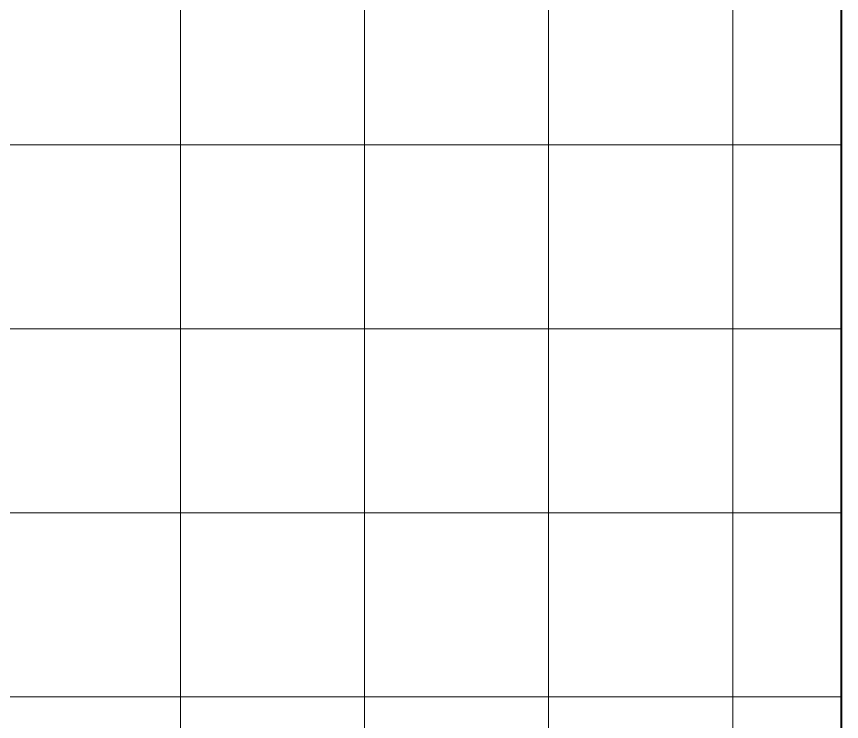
# Model space of a CAD drawing. Header units: millimetres. Extents: x 684983 to 685377, y 990360 to 990509.
# Drawn here: x 685212.2 to 685221.16, y 990423.77 to 990431.43 of the extents above; entities that cross this region are included whole.
import ezdxf

# ---------------------------------------------------------------- set-up
doc = ezdxf.new("R2010")
doc.units = ezdxf.units.MM
doc.layers.add('grid', color=8, linetype='Continuous', lineweight=9)

msp = doc.modelspace()

# ---------------------------------------------------------------- linework, layer by layer
at = {"lineweight": 40}
msp.add_lwpolyline([(685118.727, 990360.2851), (685221.1591, 990360.2851), (685221.1591, 990509.1548), (685118.727, 990509.1548)], close=True, dxfattribs=at)
at = {"layer": 'grid'}
for p, q in [((685213.9771, 990509.1548), (685213.9771, 990370.8996)), ((685215.9771, 990509.1548), (685215.9771, 990370.8996)), ((685217.9771, 990509.1548), (685217.9771, 990370.8996)), ((685219.9771, 990509.1548), (685219.9771, 990370.8996)), ((685221.1591, 990430.0381), (685118.727, 990430.0381)), ((685221.1591, 990428.0381), (685118.727, 990428.0381)), ((685221.1591, 990426.0381), (685118.727, 990426.0381)), ((685221.1591, 990424.0381), (685118.727, 990424.0381))]:
    msp.add_line(p, q, dxfattribs=at)

doc.saveas('drawing.dxf')
